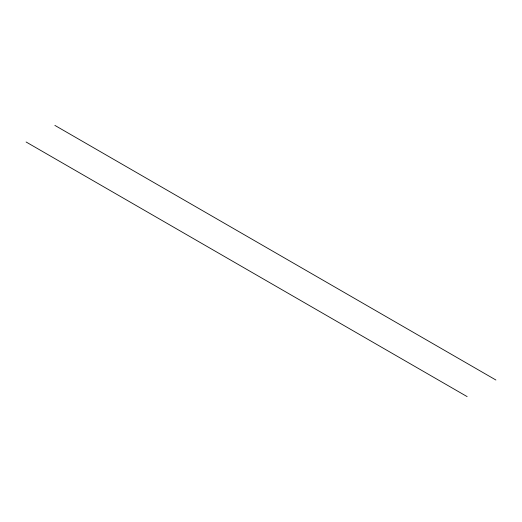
<?xml version="1.0" encoding="UTF-8"?>
<svg xmlns="http://www.w3.org/2000/svg" width="522" height="522" viewBox="0 0 522 522"><rect width="100%" height="100%" fill="white"/><g stroke="black" fill="none" stroke-linecap="round" stroke-linejoin="round"><path stroke-width="0.78" d="M54.862 125.384L495.9 380.009M26.1 141.991L467.138 396.616"/></g></svg>
